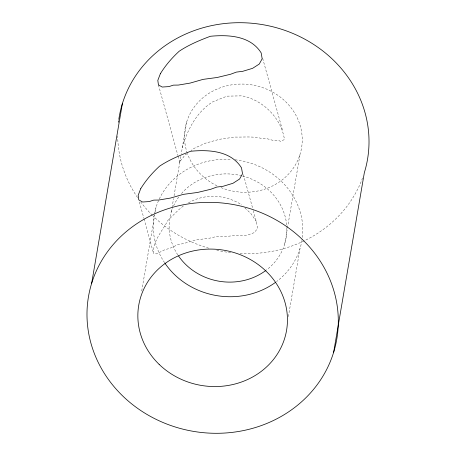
<?xml version="1.0" encoding="UTF-8"?>
<svg xmlns="http://www.w3.org/2000/svg" width="456" height="456" viewBox="0 0 456 456"><rect width="100%" height="100%" fill="white"/><g stroke="black" fill="none" stroke-linecap="round" stroke-linejoin="round"><path stroke-width="0.34" stroke-dasharray="2.28 1.71" d="M178.102 156.186L179.801 162.353L180.012 160.911L182.109 159.161L184.897 154.915L187.353 153.615M186.664 122.003L181.271 153.837M180.832 156.482L179.801 162.353M141.708 290.962L154.664 215.175M155.143 212.371L155.986 207.457M171.308 211.829L171.906 208.341M172.026 207.645L173.576 198.577M174.049 195.789L180.012 160.911M284.692 244.171L287.331 228.735M287.451 228.034L300.042 154.35M288.38 316.612L300.014 248.543M182.257 147.767C187.296 129.863 196.411 112.273 212.519 101.956L226.951 96.153L242.05 95.846C263.072 100.046 281.38 118.138 284.436 139.502L280.611 141.48L278.833 140.454C272.602 141.873 267.29 137.284 261.151 138.333C252.521 136.167 243.789 137.296 235.005 137.056L219.581 139.268L205.474 143.173L193.629 148.588L191.013 150.679M183.392 205.941L178.182 210.239L167.99 220.259C162.644 230.673 152.578 241.013 153.569 253.473L156.875 253.889L163.276 250.35L171.798 247.579L178.142 244.501L183.067 243.675L195.989 239.964L210.073 238.083L215.66 236.732L223.981 236.772L235.752 235.347L247.255 235.176L254.38 232.6L257.589 228.376L256.289 221.439L252.92 209.23M188.442 202.903C204.658 193.287 225.253 194.552 241.036 204.442L241.788 204.983M244.838 207.862L250.942 213.619L256.289 221.439M262.679 58.368L282.515 130.319M243.384 174.642L252.732 208.552M158.449 84.919L177.908 155.496M139.354 201.928L143.845 218.202M144.033 218.88L153.569 253.473M362.554 177.982A125.959 115.157 9.7 0 1 304.887 240.506M304.266 240.802A125.959 115.157 9.7 0 1 239.081 253.422M230.707 252.67A125.959 115.157 9.7 0 1 216.822 250.276M208.705 248.178A125.959 115.157 9.7 0 1 153.444 216.355M152.441 215.369A125.959 115.157 9.7 0 1 140.807 202.082M137.53 197.528A125.959 115.157 9.7 0 1 117.699 136.15M187.313 153.239A59.018 53.962 9.7 0 1 238.819 84.126A59.018 53.962 9.7 0 1 301.507 148.268A59.018 53.962 9.7 0 1 220.824 187.53M216.982 185.814A59.018 53.962 9.7 0 1 187.541 153.889M286.858 228.148A59.018 53.962 9.7 0 1 266.446 270.02M177.766 254.841A59.018 53.962 9.7 0 1 172.465 208.5M173.571 205.873A59.018 53.962 9.7 0 1 178.912 196.787M181.488 193.561A59.018 53.962 9.7 0 1 241.897 175.822M242.575 175.999A59.018 53.962 9.7 0 1 286.835 227.441M301.929 240.489A74.972 68.548 9.7 0 1 276.524 281.614M164.622 262.753A74.972 68.548 9.7 0 1 154.191 214.827M154.322 214.143A74.972 68.548 9.7 0 1 231.665 159.475M235.159 159.805A74.972 68.548 9.7 0 1 302.037 239.805"/><path stroke-width="0.68" d="M91.662 283.307L122.368 103.666M333.632 352.334A125.959 115.157 9.7 0 0 181.568 205.132A125.959 115.157 9.7 0 0 122.738 396.002A125.959 115.157 9.7 0 0 333.632 352.334L364.338 172.693A125.959 115.157 9.7 0 0 268.772 25.832A125.959 115.157 9.7 0 0 118.811 119.386M118.44 122.185A125.959 115.157 9.7 0 1 118.617 120.783M265.888 270.442A59.018 53.962 9.7 0 1 178.547 256.004M275.407 282.441A74.972 68.548 9.7 0 1 165.009 263.329M160.352 73.758L157.81 80.387L158.449 84.919L162.222 87.039L168.874 86.611L173.4 85.135L178.342 85.072L190.141 83.089L203.062 79.378L217.153 77.491L230.525 74.265L236.425 72.088L242.672 71.33L252.601 68.326L259.259 64.045L262.177 58.778L261.163 52.89C250.447 35.716 228.507 34.57 210.433 36.263C199.608 40.305 188.841 44.796 179.191 51.237C171.958 57.878 165.482 65.368 160.352 73.758M140.704 188.733L138.157 195.362L138.795 199.893L142.568 202.014L149.22 201.58L153.746 200.11L158.694 200.047L170.487 198.058L183.415 194.353L197.499 192.466L210.871 189.24L216.771 187.063L223.018 186.304L232.953 183.301L239.605 179.02L242.524 173.753L241.509 167.859C230.793 150.685 208.854 149.545 190.779 151.238C179.955 155.279 169.187 159.771 159.537 166.206C152.304 172.852 145.829 180.342 140.704 188.733M159.127 364.355A74.972 68.548 9.7 0 0 284.664 338.369A74.972 68.548 9.7 0 0 194.148 250.743A74.972 68.548 9.7 0 0 159.127 364.355"/></g></svg>
